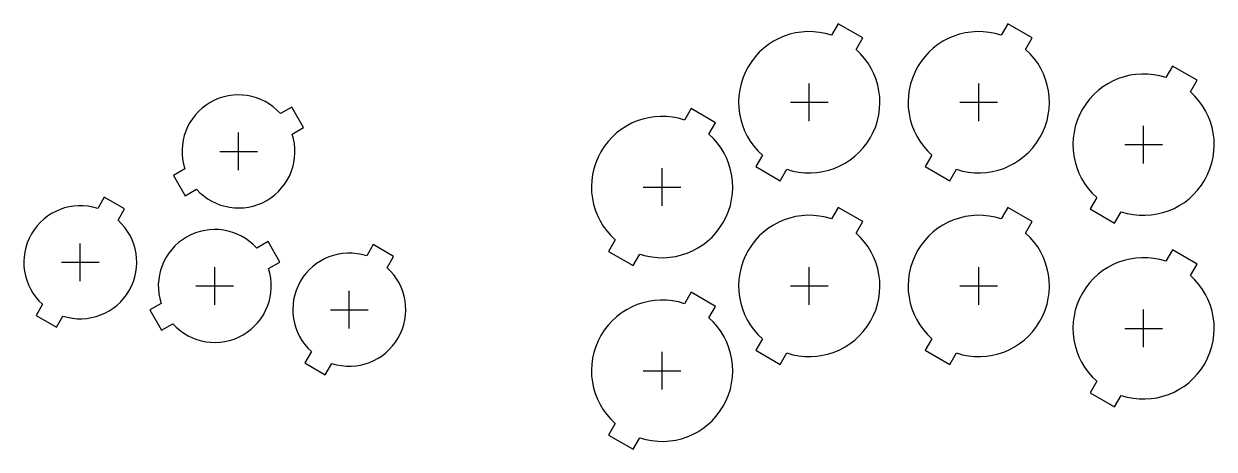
# Model space of a CAD drawing. Header units: millimetres. Extents: x -41 to 212, y -35 to 56.
import ezdxf

# ---------------------------------------------------------------- set-up
doc = ezdxf.new("R2010")
doc.units = ezdxf.units.MM
for name, color, linetype in [('BUTTONS_24', 1, 'Continuous'), ('BUTTONS_30', 5, 'Continuous'), ('REFERENCE', 8, 'Continuous')]:
    doc.layers.add(name, color=color, linetype=linetype)

msp = doc.modelspace()

# ---------------------------------------------------------------- linework, layer by layer
at = {"layer": 'BUTTONS_24'}
for points in [[(13.95, 36.59, 0.809427), (-6.38, 24.86), (-8.77, 23.47), (-6.27, 19.14), (-3.88, 20.53, 0.809427), (16.45, 32.26), (18.84, 33.64), (16.34, 37.97)], [(-24.86, 16.45, 0.809427), (-36.59, -3.88), (-37.97, -6.27), (-33.64, -8.77), (-32.26, -6.38, 0.809427), (-20.53, 13.95), (-19.14, 16.34), (-23.47, 18.84)], [(8.91, 8.03, 0.809427), (-11.41, -3.7), (-13.81, -5.08), (-11.31, -9.42), (-8.91, -8.03, 0.809427), (11.41, 3.7), (13.81, 5.08), (11.31, 9.42)], [(32.26, 6.38, 0.809427), (20.53, -13.95), (19.14, -16.34), (23.47, -18.84), (24.86, -16.45, 0.809427), (36.59, 3.88), (37.97, 6.27), (33.64, 8.77)]]:
    msp.add_lwpolyline(points, format="xyb", close=True, dxfattribs=at)
at = {"layer": 'BUTTONS_30'}
for points in [[(131, 53.23, 0.816497), (116.3, 27.77), (114.9, 25.34), (120.1, 22.34), (121.5, 24.77, 0.816497), (136.2, 50.23), (137.6, 52.66), (132.4, 55.66)], [(167, 53.23, 0.816497), (152.3, 27.77), (150.9, 25.34), (156.1, 22.34), (157.5, 24.77, 0.816497), (172.2, 50.23), (173.6, 52.66), (168.4, 55.66)], [(202, 44.23, 0.816497), (187.3, 18.77), (185.9, 16.34), (191.1, 13.34), (192.5, 15.77, 0.816497), (207.2, 41.23), (208.6, 43.66), (203.4, 46.66)], [(99.75, 35.23, 0.816497), (85.05, 9.77), (83.65, 7.34), (88.85, 4.34), (90.25, 6.77, 0.816497), (104.95, 32.23), (106.35, 34.66), (101.15, 37.66)], [(131, 14.23, 0.816497), (116.3, -11.23), (114.9, -13.66), (120.1, -16.66), (121.5, -14.23, 0.816497), (136.2, 11.23), (137.6, 13.66), (132.4, 16.66)], [(167, 14.23, 0.816497), (152.3, -11.23), (150.9, -13.66), (156.1, -16.66), (157.5, -14.23, 0.816497), (172.2, 11.23), (173.6, 13.66), (168.4, 16.66)], [(202, 5.23, 0.816497), (187.3, -20.23), (185.9, -22.66), (191.1, -25.66), (192.5, -23.23, 0.816497), (207.2, 2.23), (208.6, 4.66), (203.4, 7.66)], [(99.75, -3.77, 0.816497), (85.05, -29.23), (83.65, -31.66), (88.85, -34.66), (90.25, -32.23, 0.816497), (104.95, -6.77), (106.35, -4.34), (101.15, -1.34)]]:
    msp.add_lwpolyline(points, format="xyb", close=True, dxfattribs=at)
at = {"layer": 'REFERENCE'}
for p, q in [((126.25, 35), (126.25, 43)), ((162.25, 35), (162.25, 43)), ((122.25, 39), (130.25, 39)), ((158.25, 39), (166.25, 39)), ((197.25, 26), (197.25, 34)), ((5.04, 24.56), (5.04, 32.56)), ((1.04, 28.56), (9.04, 28.56)), ((193.25, 30), (201.25, 30)), ((95, 17), (95, 25)), ((91, 21), (99, 21)), ((-28.56, 1.04), (-28.56, 9.04)), ((-32.56, 5.04), (-24.56, 5.04)), ((0, -4), (0, 4)), ((126.25, -4), (126.25, 4)), ((162.25, -4), (162.25, 4)), ((-4, 0), (4, 0)), ((122.25, 0), (130.25, 0)), ((158.25, 0), (166.25, 0)), ((28.56, -9.04), (28.56, -1.04)), ((24.56, -5.04), (32.56, -5.04)), ((197.25, -13), (197.25, -5)), ((193.25, -9), (201.25, -9)), ((95, -22), (95, -14)), ((91, -18), (99, -18))]:
    msp.add_line(p, q, dxfattribs=at)

doc.saveas('drawing.dxf')
